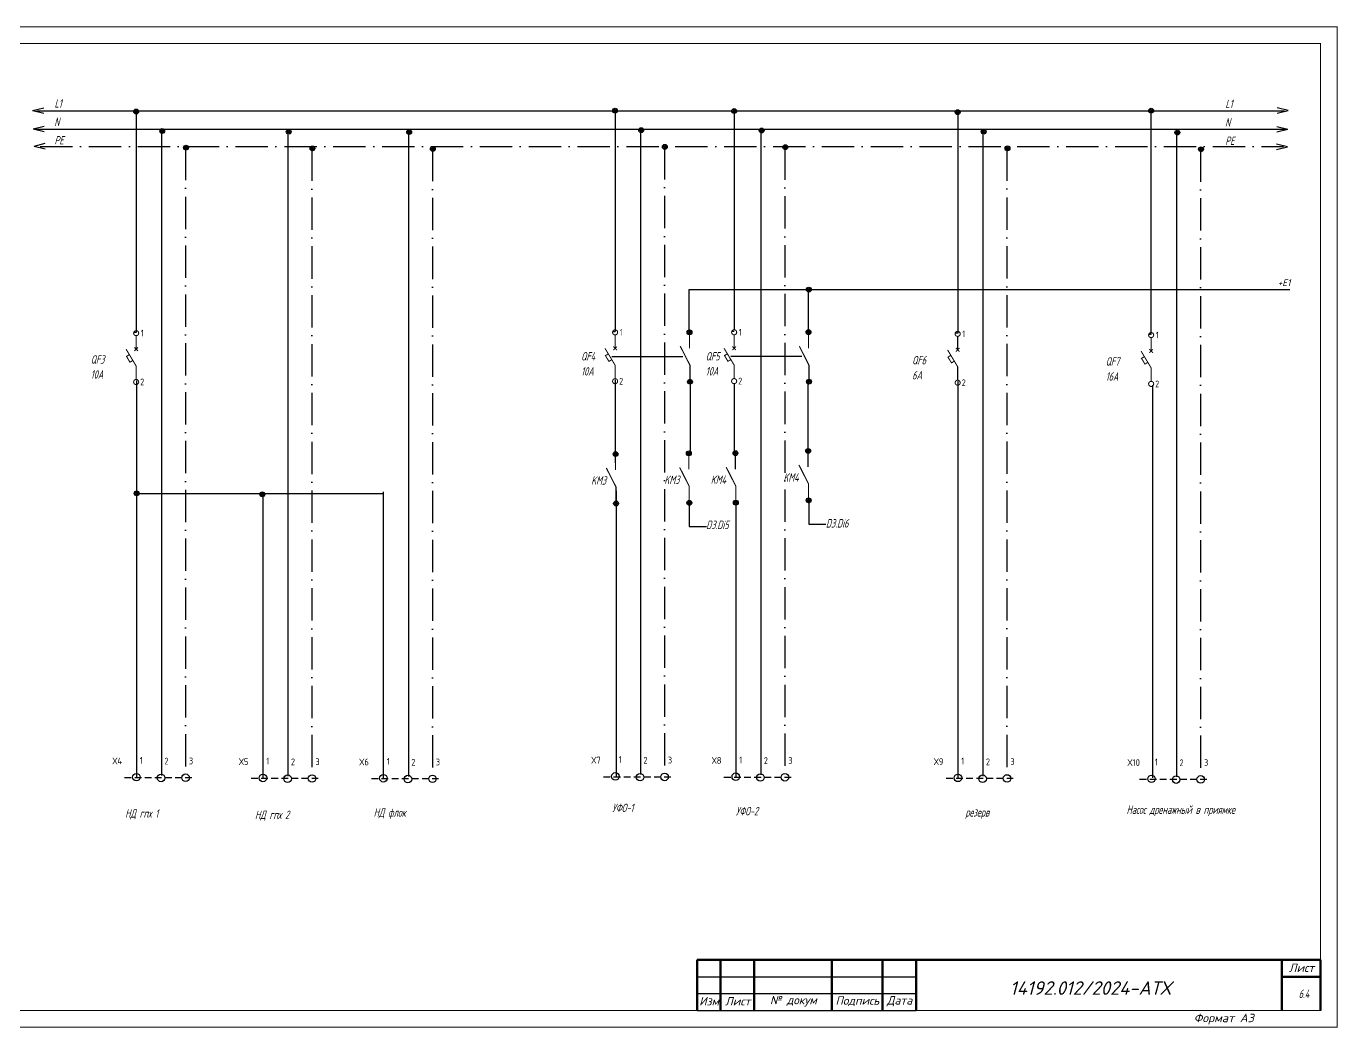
# Model space of a CAD drawing. Header units: millimetres. Extents: x 2725 to 10524, y 7125 to 11639.
# Drawn here: x 4336.5 to 4725.7, y 9095 to 9392.3 of the extents above; entities that cross this region are included whole.
import ezdxf
from ezdxf.enums import TextEntityAlignment as Align

# ---------------------------------------------------------------- set-up
doc = ezdxf.new("R2010")
doc.units = ezdxf.units.MM
doc.header["$LTSCALE"] = 4
for name, pattern in [('ACAD_ISO10W100', [18, 12, -3, 0, -3]), ('DASHED', [0.75, 0.5, -0.25]), ('SolidLine', [0])]:
    doc.linetypes.add(name, pattern=pattern)
for name, color, linetype in [("Contact's", 104, 'Continuous'), ('G', 5, 'Continuous'), ('LOC', 8, 'Continuous'), ('RED_2.5mm^2', 1, 'Continuous'), ('SYMS', 7, 'Continuous'), ('TAGS', 51, 'Continuous'), ('Вспомогательная', 1, 'Continuous'), ('Текст', 2, 'Continuous')]:
    doc.layers.add(name, color=color, linetype=linetype)
for name, color, linetype, lineweight in [('RAMKA', 7, 'Continuous', 25), ('SHTAMP', 7, 'SolidLine', 25), ('Основеая', 5, 'Continuous', 60)]:
    doc.layers.add(name, color=color, linetype=linetype, lineweight=lineweight)
doc.styles.add('COTES', font='cs_gost2304.shx', dxfattribs={"width": 0.75, "oblique": 15})
doc.styles.add('ISOCPEUR', font='isocpeui.ttf')
doc.styles.add('ISOCPEUR25.10.00', font='isocpeur.ttf', dxfattribs={"height": 2.5})
doc.styles.add('Simplex00.10.00', font='simplex.shx')
doc.styles.add('Simplex25.085.00', font='simplex.shx', dxfattribs={"width": 0.85, "oblique": 15, "height": 2.5})
doc.styles.add('Simplex25.085.15', font='', dxfattribs={"width": 0.85, "oblique": 15, "height": 2.5})
doc.styles.add('WD', font='romans.shx')
doc.styles.add('ГОСТ', font='isocpeur.ttf', dxfattribs={"oblique": 15})
doc.styles.add('Стиль мой-1', font='', dxfattribs={"width": 0.85, "oblique": 15, "height": 2.5})
doc.styles.get('Simplex25.085.15').set_extended_font_data('GOST type A')
doc.styles.get('Стиль мой-1').set_extended_font_data('GOST type A')

# ---------------------------------------------------------------- blocks, each defined once
blk = doc.blocks.new('WDDOT')
for radius in [0.72, 0.449, 0.223]:
    blk.add_circle((0, 0), radius)
blk = doc.blocks.new('VT0W02')
blk.add_circle((0, 0), 0.0699)
at = {"style": 'WD'}
for tag, p, width in [('INST', (0.062, 0.42), 0.7), ('LOC', (0.062, 0.25), 0.7), ('DESC1', (0.053, -0.385), 0.8)]:
    blk.add_attdef(tag, p, '', height=0.125, dxfattribs=dict(at, width=width))
at = {"style": 'WD', "flags": 1}
for tag, p, height in [('X4TERM01', (-0.07, 0), 0.0125), ('X4TERMDESC01', (-0.055, -0.023), 0.025), ('X2TERMDESC01', (-0.006, 0.029), 0.025), ('STRIPSEQ', (0, 0), 0.00125), ('X2TERM01', (0, 0.07), 0.0125), ('X1TERMDESC01', (0.039, -0.003), 0.025), ('X1TERM01', (0.07, 0), 0.0125), ('LINKTERM', (0, -0.002), 0.00125), ('X8TERM01', (0, -0.07), 0.0125), ('X8TERMDESC01', (0, -0.054), 0.025)]:
    blk.add_attdef(tag, p, '', height=height, dxfattribs=at)
at = {"linetype": 'Continuous', "style": 'WD'}
for tag, p, height, width, flags in [('WIRENO', (0.062, 0.094), 0.125, 0.8, 8), ('TAGSTRIP', (0.053, -0.229), 0.125, 0.9, 8), ('DESC2', (0.053, -0.541), 0.125, 0.8, 8), ('CAT', (0.213, -0.406), 0.109, 0.8, 1), ('DESC3', (0.053, -0.698), 0.125, 0.8, 8)]:
    blk.add_attdef(tag, p, '', height=height, dxfattribs=dict(at, width=width, flags=flags))
at = {"linetype": 'Continuous', "style": 'WD', "width": 0.8, "flags": 1}
blk.add_attdef('MFG', text='', height=0.109, dxfattribs=at).set_placement((0.088, -0.406), align=Align.RIGHT)
at = {"style": 'WD', "width": 0.7, "flags": 1}
blk.add_attdef('ASSYCODE', (0.062, -0.281), '', height=0.01, dxfattribs=at)
blk = doc.blocks.new('QF - выкл. автоматич. (1пол.)')
at = {"color": 0, "linetype": 'Continuous', "lineweight": -2, "const_width": 0.3}
for points in [[(-0.75, -0.75, -1), (0.75, -0.75, -1)], [(-0.75, -15.25, -1), (0.75, -15.25, -1)]]:
    blk.add_lwpolyline(points, format="xyb", close=True, dxfattribs=at)
for points in [[(0, -5.5), (0, -1.5)], [(0, -14.5), (0, -10.5), (-3, -5.5)], [(-2.01, -7.14), (-2.87, -7.66), (-1.84, -9.37), (-0.99, -8.86)], [(-0.53, -6.03), (0.53, -4.97)], [(0.53, -6.03), (-0.53, -4.97)]]:
    blk.add_lwpolyline(points, dxfattribs=at)
at = {"color": 0, "linetype": 'Continuous', "lineweight": -2, "style": 'Simplex25.085.00', "oblique": 10, "width": 0.8, "flags": 4}
blk.add_attdef('ЭЛЕМЕНТ', text='', height=2.5, dxfattribs=at).set_placement((2.26, -8), align=Align.MIDDLE_LEFT)
at = {"color": 0, "linetype": 'Continuous', "lineweight": 9, "style": 'ISOCPEUR25.10.00', "oblique": 10, "width": 0.85, "flags": 5}
blk.add_attdef('ТИП', text='', height=2.5, dxfattribs=at).set_placement((2.26, -8), align=Align.MIDDLE_LEFT)
at = {"layer": "Contact's", "linetype": 'Continuous', "lineweight": 9, "style": 'Simplex00.10.00', "width": 0.7, "flags": 8}
for tag, p in [('#(1)', (1.8, -0.75)), ('#(2)', (1.8, -15.25))]:
    blk.add_attdef(tag, text='', height=2, dxfattribs=at).set_placement(p, align=Align.MIDDLE)
blk = doc.blocks.new('Формат А3')
at = {"color": 0, "linetype": 'Continuous', "const_width": 0.3}
for points in [[(-420, 297), (0, 297), (0, 0), (-420, 0)], [(-400, 5), (-400, 292), (-5, 292), (-5, 5)]]:
    blk.add_lwpolyline(points, close=True, dxfattribs=at)
at = {"color": 0, "linetype": 'Continuous', "style": 'Simplex00.10.00', "oblique": 15}
blk.add_text('Формат А3', height=2.5, dxfattribs=at).set_placement((-33.67, 2.75), align=Align.MIDDLE_CENTER)
blk = doc.blocks.new('A$C73A268AF')
at = {"lineweight": 30}
for p, q in [((4.57, 157.46), (20.05, 157.46)), ((4.57, 157.46), (4.57, 91.46)), ((9.89, 157.46), (9.89, 91.46)), ((14.97, 157.46), (14.97, 91.46)), ((9.89, 147.31), (20.05, 147.31)), ((9.89, 132.08), (20.05, 132.08)), ((9.89, 111.77), (20.05, 111.77)), ((4.57, 91.46), (20.05, 91.46)), ((7.96, 5.15), (7.96, 91.46)), ((13.04, 5.15), (13.04, 91.46)), ((20.15, 66.08), (7.96, 66.08)), ((20.15, 30.54), (7.96, 30.54))]:
    blk.add_line(p, q, dxfattribs=at)
blk.add_lwpolyline([(20.15, 5.15), (7.96, 5.15)], dxfattribs=at)
at = {"layer": 'Вспомогательная', "color": 7}
for p, q in [((230.15, 15.15), (295.15, 15.15)), ((230.15, 10.15), (295.15, 10.15)), ((230.15, 5.15), (295.15, 5.15))]:
    blk.add_line(p, q, dxfattribs=at)
at = {"layer": 'Основеая', "color": 7}
for p, q in [((230.15, 20.15), (230.15, 5.15)), ((415.15, 20.15), (230.15, 20.15)), ((237.15, 20.15), (237.15, 5.15)), ((247.15, 20.15), (247.15, 5.15)), ((270.15, 20.15), (270.15, 5.15)), ((285.15, 20.15), (285.15, 5.15)), ((295.15, 20.15), (295.15, 5.15)), ((403.72, 20.15), (403.72, 5.15)), ((415.15, 20.15), (415.15, 5.15)), ((403.72, 15.15), (415.15, 15.15))]:
    blk.add_line(p, q, dxfattribs=at)
blk.add_blockref('Формат А3', (420.15, 0.15))
at = {"layer": 'RAMKA', "style": 'COTES', "oblique": 15, "width": 0.75}
for s, p in [('Согласовано', (8.35, 94.1)), ('Взам.инв.N', (11.94, 68.02)), ('Подпись и дата', (12.17, 35.86)), ('Инв.Nподл.', (11.97, 10.43))]:
    blk.add_text(s, height=3, rotation=90, dxfattribs=at).set_placement(p)
at = {"layer": 'Текст', "color": 7, "char_height": 2.5, "style": 'ГОСТ'}
for s, insert, width, attachment_point in [('{\\fISOCPEUR|b0|i0|c204|p34;Лист}', (413.32, 17.81), 11.4585, 6), ('{\\fISOCPEUR|b0|i0|c204|p34;Изм}', (233.75, 7.88), 7, 5), ('{\\fISOCPEUR|b0|i0|c204|p34;Лист}', (242.25, 7.88), 10, 5), ('{\\fISOCPEUR|b0|i0|c204|p34;№ докум}', (258.75, 7.88), 23, 5), ('{\\fISOCPEUR|b0|i0|c204|p34;Подпись}', (277.75, 7.88), 15, 5), ('{\\fISOCPEUR|b0|i0|c204|p34;Дата}', (290.25, 7.88), 10, 5)]:
    blk.add_mtext(s, dxfattribs=dict(at, insert=insert, width=width, attachment_point=attachment_point))

msp = doc.modelspace()

# ---------------------------------------------------------------- linework, layer by layer
at = {"linetype": 'DASHED'}
for p, q in [((4365.64, 9169.27), (4385.58, 9169.27)), ((4403.18, 9169.05), (4423.12, 9169.05)), ((4438.91, 9168.94), (4458.85, 9168.94)), ((4507.77, 9169.51), (4527.71, 9169.51)), ((4543.51, 9169.41), (4563.45, 9169.41)), ((4609.42, 9169.06), (4629.36, 9169.06)), ((4666.87, 9168.79), (4686.82, 9168.79))]:
    msp.add_line(p, q, dxfattribs=at)
at = {"ltscale": 0.2, "const_width": 0.33}
for points in [[(4533.28, 9296.66), (4533.28, 9301.29)], [(4568.59, 9296.7), (4568.59, 9301.32)], [(4533.43, 9286.84), (4533.43, 9291.64), (4530.56, 9297.29)], [(4568.75, 9286.87), (4568.74, 9291.67), (4565.88, 9297.32)], [(4511.33, 9260.53), (4511.33, 9265.15)], [(4533.07, 9260.72), (4533.07, 9265.35)], [(4546.89, 9260.78), (4546.89, 9265.41)], [(4568.47, 9261.46), (4568.47, 9266.08)], [(4511.48, 9250.7), (4511.48, 9255.5), (4508.61, 9261.15)], [(4533.22, 9250.9), (4533.22, 9255.7), (4530.35, 9261.35)], [(4547.05, 9250.96), (4547.04, 9255.76), (4544.17, 9261.41)], [(4568.62, 9251.63), (4568.62, 9256.43), (4565.75, 9262.08)]]:
    msp.add_lwpolyline(points, dxfattribs=at)
at = {"layer": 'G', "color": 0, "ltscale": 0.2}
for p, q in [((4670.31, 9300.9), (4670.31, 9367.2)), ((4510.25, 9294.28), (4531.31, 9294.28)), ((4545.56, 9294.31), (4566.63, 9294.31)), ((4546.54, 9286.19), (4546.54, 9265.53)), ((4568.47, 9266.08), (4568.47, 9286.16)), ((4533.24, 9250.81), (4533.24, 9243.76)), ((4568.68, 9251.56), (4568.68, 9244.51)), ((4568.68, 9244.51), (4573.77, 9244.51)), ((4533.24, 9243.76), (4538.33, 9243.76))]:
    msp.add_line(p, q, dxfattribs=at)
for points in [[(4546.6, 9302.28), (4546.6, 9367.2)], [(4533.17, 9301.41), (4533.17, 9314.17), (4711.42, 9314.17)], [(4568.62, 9301.46), (4568.62, 9314.17)], [(4533.46, 9286), (4533.46, 9265.72)]]:
    msp.add_lwpolyline(points, dxfattribs=at)
at = {"layer": 'RED_2.5mm^2', "linetype": 'Continuous', "ltscale": 0.2}
for p, q in [((4339.64, 9367.2), (4709.9, 9367.2)), ((4369.1, 9367.31), (4369.1, 9301.39)), ((4511.24, 9367.54), (4511.24, 9301.62)), ((4612.89, 9367.1), (4612.89, 9301.18)), ((4339.32, 9361.72), (4709.95, 9361.72)), ((4376.59, 9361.35), (4376.59, 9169.92)), ((4414.13, 9361.12), (4414.13, 9169.69)), ((4449.86, 9361.02), (4449.86, 9169.59)), ((4518.73, 9361.58), (4518.73, 9170.15)), ((4554.46, 9361.48), (4554.46, 9170.05)), ((4620.37, 9361.14), (4620.37, 9169.71)), ((4677.83, 9360.87), (4677.83, 9169.44)), ((4368.32, 9301.48), (4369.1, 9301.48)), ((4510.46, 9301.71), (4511.24, 9301.71)), ((4545.77, 9301.74), (4546.56, 9301.74)), ((4612.1, 9301.27), (4612.89, 9301.27)), ((4669.53, 9300.9), (4670.31, 9300.9)), ((4369.14, 9287.11), (4369.14, 9169.3)), ((4511.28, 9287.34), (4511.28, 9262.72)), ((4612.92, 9286.9), (4612.92, 9169.09)), ((4670.69, 9285.72), (4670.69, 9169.2)), ((4369.36, 9253.57), (4442.2, 9253.57)), ((4406.68, 9253.28), (4406.68, 9169.07)), ((4442.42, 9254.03), (4442.42, 9168.97)), ((4511.52, 9254.39), (4511.52, 9169.57)), ((4547.01, 9250.56), (4547.01, 9169.43))]:
    msp.add_line(p, q, dxfattribs=at)
at = {"layer": 'RED_2.5mm^2', "linetype": 'ACAD_ISO10W100', "ltscale": 0.2}
for p, q in [((4340.57, 9356.56), (4709.55, 9356.56)), ((4383.71, 9356.18), (4383.71, 9170.91)), ((4421.25, 9355.95), (4421.25, 9170.68)), ((4456.98, 9355.85), (4456.98, 9170.58)), ((4525.85, 9356.41), (4525.85, 9171.15)), ((4561.58, 9356.31), (4561.58, 9171.05)), ((4627.49, 9355.97), (4627.49, 9170.7)), ((4684.95, 9355.7), (4684.95, 9170.43))]:
    msp.add_line(p, q, dxfattribs=at)
at = {"layer": 'SYMS', "linetype": 'Continuous', "ltscale": 0.2}
for p, q in [((4338.36, 9367.27), (4341.64, 9368.09)), ((4338.4, 9367.24), (4341.67, 9366.44)), ((4710.93, 9367.23), (4707.67, 9368.03)), ((4710.97, 9367.19), (4707.7, 9366.38)), ((4338.48, 9361.82), (4341.75, 9362.63)), ((4338.52, 9361.79), (4341.79, 9360.99)), ((4710.82, 9361.66), (4707.56, 9362.46)), ((4710.86, 9361.62), (4707.59, 9360.81)), ((4338.77, 9356.72), (4342.04, 9357.53)), ((4338.81, 9356.68), (4342.07, 9355.88)), ((4710.77, 9356.44), (4707.5, 9357.24)), ((4710.8, 9356.4), (4707.53, 9355.59))]:
    msp.add_line(p, q, dxfattribs=at)

# ---------------------------------------------------------------- block references
at = {"ltscale": 1.2}
msp.add_blockref('A$C73A268AF', (4305.37, 9094.99), dxfattribs=at)
ref = msp.add_blockref('QF - выкл. автоматич. (1пол.)', (4369.08, 9301.93))
ref.add_attrib('#(1)', '1', dxfattribs={"layer": "Contact's", "linetype": 'Continuous', "lineweight": 9, "height": 2, "style": 'Simplex00.10.00', "width": 0.7}).set_placement((4370.88, 9301.18), align=Align.MIDDLE)
ref.add_attrib('#(2)', '2', dxfattribs={"layer": "Contact's", "linetype": 'Continuous', "lineweight": 9, "height": 2, "style": 'Simplex00.10.00', "width": 0.7}).set_placement((4370.88, 9286.68), align=Align.MIDDLE)
ref = msp.add_blockref('QF - выкл. автоматич. (1пол.)', (4511.22, 9302.16))
ref.add_attrib('#(1)', '1', dxfattribs={"layer": "Contact's", "linetype": 'Continuous', "lineweight": 9, "height": 2, "style": 'Simplex00.10.00', "width": 0.7}).set_placement((4513.02, 9301.41), align=Align.MIDDLE)
ref.add_attrib('#(2)', '2', dxfattribs={"layer": "Contact's", "linetype": 'Continuous', "lineweight": 9, "height": 2, "style": 'Simplex00.10.00', "width": 0.7}).set_placement((4513.02, 9286.91), align=Align.MIDDLE)
ref = msp.add_blockref('QF - выкл. автоматич. (1пол.)', (4546.54, 9302.19))
ref.add_attrib('#(1)', '1', dxfattribs={"layer": "Contact's", "linetype": 'Continuous', "lineweight": 9, "height": 2, "style": 'Simplex00.10.00', "width": 0.7}).set_placement((4548.34, 9301.44), align=Align.MIDDLE)
ref.add_attrib('#(2)', '2', dxfattribs={"layer": "Contact's", "linetype": 'Continuous', "lineweight": 9, "height": 2, "style": 'Simplex00.10.00', "width": 0.7}).set_placement((4548.34, 9286.94), align=Align.MIDDLE)
ref = msp.add_blockref('QF - выкл. автоматич. (1пол.)', (4612.87, 9301.72))
ref.add_attrib('#(1)', '1', dxfattribs={"layer": "Contact's", "linetype": 'Continuous', "lineweight": 9, "height": 2, "style": 'Simplex00.10.00', "width": 0.7}).set_placement((4614.67, 9300.97), align=Align.MIDDLE)
ref.add_attrib('#(2)', '2', dxfattribs={"layer": "Contact's", "linetype": 'Continuous', "lineweight": 9, "height": 2, "style": 'Simplex00.10.00', "width": 0.7}).set_placement((4614.67, 9286.47), align=Align.MIDDLE)
ref = msp.add_blockref('QF - выкл. автоматич. (1пол.)', (4670.29, 9301.36))
ref.add_attrib('#(1)', '1', dxfattribs={"layer": "Contact's", "linetype": 'Continuous', "lineweight": 9, "height": 2, "style": 'Simplex00.10.00', "width": 0.7}).set_placement((4672.09, 9300.61), align=Align.MIDDLE)
ref.add_attrib('#(2)', '2', dxfattribs={"layer": "Contact's", "linetype": 'Continuous', "lineweight": 9, "height": 2, "style": 'Simplex00.10.00', "width": 0.7}).set_placement((4672.09, 9286.11), align=Align.MIDDLE)
at = {"layer": 'SYMS', "linetype": 'Continuous', "ltscale": 0.2}
for p in [(4369.08, 9366.98), (4511.21, 9367.22), (4546.56, 9367.1), (4612.86, 9366.77), (4670.31, 9367.2), (4376.82, 9361.19), (4414.36, 9360.97), (4450.1, 9360.87), (4518.96, 9361.43), (4554.69, 9361.33), (4620.6, 9360.98), (4678.06, 9360.71), (4383.86, 9356.24), (4421.39, 9356.01), (4525.99, 9356.47), (4561.73, 9356.37), (4627.64, 9356.03), (4457.13, 9355.91), (4685.09, 9355.76), (4568.72, 9314.1), (4369.23, 9253.63), (4406.53, 9253.34)]:
    msp.add_blockref('WDDOT', p, dxfattribs=at)
at = {"layer": 'SYMS', "ltscale": 0.2, "rotation": 180}
for p in [(4568.62, 9301.46), (4533.31, 9301.43), (4533.45, 9286.75), (4568.76, 9286.78), (4511.36, 9265.29), (4533.1, 9265.49), (4546.92, 9265.55), (4568.5, 9266.22), (4547.06, 9250.87), (4568.64, 9251.55), (4511.5, 9250.61), (4533.24, 9250.81)]:
    msp.add_blockref('WDDOT', p, dxfattribs=at)
at = {"layer": 'SYMS', "linetype": 'Continuous', "ltscale": 0.2}
ref = msp.add_blockref('VT0W02', (4369.16, 9169.37), dxfattribs=dict(at, xscale=16, yscale=16, zscale=16))
ref.add_attrib('LOC', '1', (4370.16, 9173.37), dxfattribs={"layer": 'LOC', "height": 2, "style": 'WD', "width": 0.7})
ref.add_attrib('TAGSTRIP', 'Х4', (4362.05, 9173.2), dxfattribs={"layer": 'TAGS', "linetype": 'Continuous', "height": 2, "style": 'WD', "width": 0.9, "flags": 8})
ref = msp.add_blockref('VT0W02', (4376.48, 9169.14), dxfattribs=dict(at, xscale=16, yscale=16, zscale=16))
ref.add_attrib('LOC', '2', (4377.48, 9173.14), dxfattribs={"layer": 'LOC', "height": 2, "style": 'WD', "width": 0.7})
ref = msp.add_blockref('VT0W02', (4383.75, 9169.2), dxfattribs=dict(at, xscale=16, yscale=16, zscale=16))
ref.add_attrib('LOC', '3', (4384.75, 9173.2), dxfattribs={"layer": 'LOC', "height": 2, "style": 'WD', "width": 0.7})
ref = msp.add_blockref('VT0W02', (4406.7, 9169.14), dxfattribs=dict(at, xscale=16, yscale=16, zscale=16))
ref.add_attrib('LOC', '1', (4407.7, 9173.14), dxfattribs={"layer": 'LOC', "height": 2, "style": 'WD', "width": 0.7})
ref.add_attrib('TAGSTRIP', 'Х5', (4399.59, 9172.97), dxfattribs={"layer": 'TAGS', "linetype": 'Continuous', "height": 2, "style": 'WD', "width": 0.9, "flags": 8})
ref = msp.add_blockref('VT0W02', (4414.02, 9168.91), dxfattribs=dict(at, xscale=16, yscale=16, zscale=16))
ref.add_attrib('LOC', '2', (4415.02, 9172.91), dxfattribs={"layer": 'LOC', "height": 2, "style": 'WD', "width": 0.7})
ref = msp.add_blockref('VT0W02', (4421.29, 9168.98), dxfattribs=dict(at, xscale=16, yscale=16, zscale=16))
ref.add_attrib('LOC', '3', (4422.29, 9172.98), dxfattribs={"layer": 'LOC', "height": 2, "style": 'WD', "width": 0.7})
ref = msp.add_blockref('VT0W02', (4442.44, 9169.04), dxfattribs=dict(at, xscale=16, yscale=16, zscale=16))
ref.add_attrib('LOC', '1', (4443.44, 9173.04), dxfattribs={"layer": 'LOC', "height": 2, "style": 'WD', "width": 0.7})
ref.add_attrib('TAGSTRIP', 'Х6', (4435.32, 9172.87), dxfattribs={"layer": 'TAGS', "linetype": 'Continuous', "height": 2, "style": 'WD', "width": 0.9, "flags": 8})
ref = msp.add_blockref('VT0W02', (4449.75, 9168.81), dxfattribs=dict(at, xscale=16, yscale=16, zscale=16))
ref.add_attrib('LOC', '2', (4450.75, 9172.81), dxfattribs={"layer": 'LOC', "height": 2, "style": 'WD', "width": 0.7})
ref = msp.add_blockref('VT0W02', (4457.03, 9168.88), dxfattribs=dict(at, xscale=16, yscale=16, zscale=16))
ref.add_attrib('LOC', '3', (4458.03, 9172.88), dxfattribs={"layer": 'LOC', "height": 2, "style": 'WD', "width": 0.7})
ref = msp.add_blockref('VT0W02', (4511.3, 9169.6), dxfattribs=dict(at, xscale=16, yscale=16, zscale=16))
ref.add_attrib('LOC', '1', (4512.3, 9173.6), dxfattribs={"layer": 'LOC', "height": 2, "style": 'WD', "width": 0.7})
ref.add_attrib('TAGSTRIP', 'Х7', (4504.18, 9173.43), dxfattribs={"layer": 'TAGS', "linetype": 'Continuous', "height": 2, "style": 'WD', "width": 0.9, "flags": 8})
ref = msp.add_blockref('VT0W02', (4518.62, 9169.37), dxfattribs=dict(at, xscale=16, yscale=16, zscale=16))
ref.add_attrib('LOC', '2', (4519.62, 9173.37), dxfattribs={"layer": 'LOC', "height": 2, "style": 'WD', "width": 0.7})
ref = msp.add_blockref('VT0W02', (4525.89, 9169.44), dxfattribs=dict(at, xscale=16, yscale=16, zscale=16))
ref.add_attrib('LOC', '3', (4526.89, 9173.44), dxfattribs={"layer": 'LOC', "height": 2, "style": 'WD', "width": 0.7})
ref = msp.add_blockref('VT0W02', (4547.03, 9169.5), dxfattribs=dict(at, xscale=16, yscale=16, zscale=16))
ref.add_attrib('LOC', '1', (4548.03, 9173.5), dxfattribs={"layer": 'LOC', "height": 2, "style": 'WD', "width": 0.7})
ref.add_attrib('TAGSTRIP', 'Х8', (4539.92, 9173.33), dxfattribs={"layer": 'TAGS', "linetype": 'Continuous', "height": 2, "style": 'WD', "width": 0.9, "flags": 8})
ref = msp.add_blockref('VT0W02', (4554.35, 9169.27), dxfattribs=dict(at, xscale=16, yscale=16, zscale=16))
ref.add_attrib('LOC', '2', (4555.35, 9173.27), dxfattribs={"layer": 'LOC', "height": 2, "style": 'WD', "width": 0.7})
ref = msp.add_blockref('VT0W02', (4561.62, 9169.34), dxfattribs=dict(at, xscale=16, yscale=16, zscale=16))
ref.add_attrib('LOC', '3', (4562.62, 9173.34), dxfattribs={"layer": 'LOC', "height": 2, "style": 'WD', "width": 0.7})
ref = msp.add_blockref('VT0W02', (4612.94, 9169.16), dxfattribs=dict(at, xscale=16, yscale=16, zscale=16))
ref.add_attrib('LOC', '1', (4613.94, 9173.16), dxfattribs={"layer": 'LOC', "height": 2, "style": 'WD', "width": 0.7})
ref.add_attrib('TAGSTRIP', 'Х9', (4605.83, 9172.99), dxfattribs={"layer": 'TAGS', "linetype": 'Continuous', "height": 2, "style": 'WD', "width": 0.9, "flags": 8})
ref = msp.add_blockref('VT0W02', (4620.26, 9168.93), dxfattribs=dict(at, xscale=16, yscale=16, zscale=16))
ref.add_attrib('LOC', '2', (4621.26, 9172.93), dxfattribs={"layer": 'LOC', "height": 2, "style": 'WD', "width": 0.7})
ref = msp.add_blockref('VT0W02', (4627.53, 9169), dxfattribs=dict(at, xscale=16, yscale=16, zscale=16))
ref.add_attrib('LOC', '3', (4628.53, 9173), dxfattribs={"layer": 'LOC', "height": 2, "style": 'WD', "width": 0.7})
ref = msp.add_blockref('VT0W02', (4670.4, 9168.89), dxfattribs=dict(at, xscale=16, yscale=16, zscale=16))
ref.add_attrib('LOC', '1', (4671.4, 9172.89), dxfattribs={"layer": 'LOC', "height": 2, "style": 'WD', "width": 0.7})
ref.add_attrib('TAGSTRIP', 'Х10', (4663.29, 9172.72), dxfattribs={"layer": 'TAGS', "linetype": 'Continuous', "height": 2, "style": 'WD', "width": 0.9, "flags": 8})
ref = msp.add_blockref('VT0W02', (4677.72, 9168.65), dxfattribs=dict(at, xscale=16, yscale=16, zscale=16))
ref.add_attrib('LOC', '2', (4678.72, 9172.65), dxfattribs={"layer": 'LOC', "height": 2, "style": 'WD', "width": 0.7})
ref = msp.add_blockref('VT0W02', (4684.99, 9168.72), dxfattribs=dict(at, xscale=16, yscale=16, zscale=16))
ref.add_attrib('LOC', '3', (4685.99, 9172.72), dxfattribs={"layer": 'LOC', "height": 2, "style": 'WD', "width": 0.7})

# ---------------------------------------------------------------- texts
at = {"style": 'Simplex25.085.15', "oblique": 15, "width": 0.85}
for s, p in [('L1', (4344.84, 9368.12)), ('L1', (4692.3, 9367.98)), ('N', (4344.77, 9362.64)), ('N', (4692.22, 9362.49)), ('PE', (4344.82, 9357.17)), ('PE', (4692.27, 9357.03)), ('QF3', (4355.58, 9292.11)), ('QF4', (4501.12, 9293.05)), ('QF5', (4538.09, 9293.06)), ('QF6', (4599.36, 9291.9)), ('10А', (4501.12, 9288.59)), ('10А', (4538.09, 9288.61)), ('QF7', (4656.79, 9291.53)), ('10А', (4355.58, 9287.65)), ('6А', (4599.36, 9287.44)), ('16А', (4656.79, 9287.08)), ('KM4', (4561.16, 9257.1)), ('KM3', (4504.11, 9256.21)), ('KM3', (4525.85, 9256.4)), ('KM4', (4539.59, 9256.43)), ('D3.Di5', (4538.23, 9243.04)), ('D3.Di6', (4573.77, 9243.47)), ('НД гпх 1', (4365.81, 9157.36)), ('НД гпх 2', (4404.34, 9156.96)), ('НД флок', (4439.56, 9157.63)), ('УФО-1', (4510.35, 9159.01)), ('УФО-2', (4547.01, 9158.04)), ('резерв', (4615.14, 9157.68)), ('Насос дренажный в приямке', (4662.98, 9158.48))]:
    msp.add_text(s, height=2.5, dxfattribs=at).set_placement(p)
at = {"color": 7, "lineweight": 25, "insert": (4714.06, 9106.32), "char_height": 2.5, "attachment_point": 1, "style": 'Стиль мой-1'}
msp.add_mtext_dynamic_manual_height_columns('6.4', width=5.3031, gutter_width=12.5, heights=[0], dxfattribs=at)
at = {"layer": 'SHTAMP', "color": 0, "style": 'ISOCPEUR'}
msp.add_text('14192.012/2024-АТХ', height=4, dxfattribs=at).set_placement((4652.23, 9104.78), align=Align.CENTER)
at = {"layer": 'SYMS', "linetype": 'Continuous', "ltscale": 0.2, "style": 'ГОСТ', "oblique": 15}
msp.add_text('+E1', height=2, dxfattribs=at).set_placement((4707.84, 9315.14))

doc.saveas('drawing.dxf')
